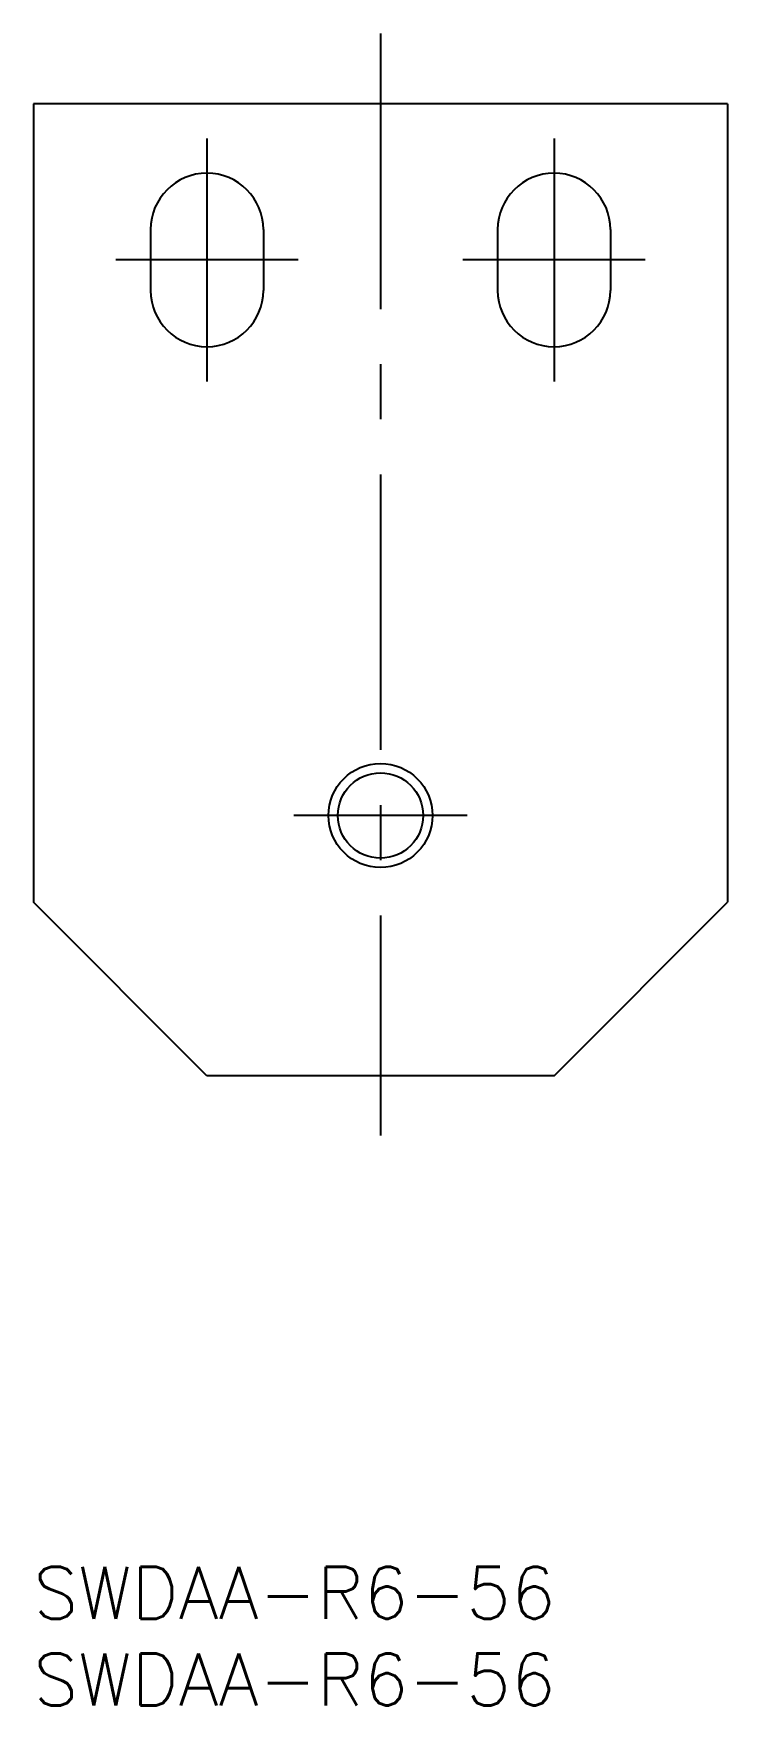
# Model space of a CAD drawing. Extents: x 0 to 154, y -8 to 88.
# Drawn here: x 0 to 40, y -8 to 88.3 of the extents above.
import ezdxf

# ---------------------------------------------------------------- set-up
doc = ezdxf.new("R2010")
doc.units = 0
doc.header["$LTSCALE"] = 0.5
doc.linetypes.add('CENTER', pattern=[50.8, 31.75, -6.35, 6.35, -6.35])
doc.layers.get('0').update_dxf_attribs({"linetype": 'CONTINUOUS'})
doc.layers.add('CENTER', color=1, linetype='CENTER')
doc.styles.get("Standard").update_dxf_attribs({"font": 'txt.shx', "height": 3, "bigfont": 'bigfont.shx'})

# ---------------------------------------------------------------- blocks, each defined once
blk = doc.blocks.new('*U11')
at = {"color": 7, "linetype": 'CONTINUOUS'}
blk.add_text('SWDAA-R6-56', height=3, dxfattribs=at).set_placement((0, -3))
blk = doc.blocks.new('*U12')
at = {"color": 7, "linetype": 'CONTINUOUS'}
blk.add_text('SWDAA-R6-56', height=3, dxfattribs=at).set_placement((0, -8))

msp = doc.modelspace()

# ---------------------------------------------------------------- linework, layer by layer
at = {"color": 7, "linetype": 'CONTINUOUS'}
for p, q in [((40, 84.269), (0, 84.269)), ((0, 84.269), (0, 38.269)), ((40, 84.269), (40, 38.269)), ((6.75, 77.019), (6.75, 73.519)), ((13.25, 77.019), (13.25, 73.519)), ((26.75, 77.019), (26.75, 73.519)), ((33.25, 77.019), (33.25, 73.519)), ((10, 28.269), (0, 38.269)), ((30, 28.269), (40, 38.269)), ((30, 28.269), (10, 28.269))]:
    msp.add_line(p, q, dxfattribs=at)
at = {"color": 3, "linetype": 'CONTINUOUS'}
msp.add_circle((20, 43.269), 3, dxfattribs=at)
at = {"color": 7, "linetype": 'CONTINUOUS'}
msp.add_circle((20, 43.269), 2.458, dxfattribs=at)
for centre, start, end in [((10, 77.019), 0, 180), ((30, 77.019), 0, 180), ((10, 73.519), 180, 0), ((30, 73.519), 180, 0)]:
    msp.add_arc(centre, 3.25, start, end, dxfattribs=at)
at = {"layer": 'CENTER', "color": 1, "linetype": 'CENTER'}
for p, q in [((20, 88.317), (20, 24.831)), ((10, 82.269), (10, 68.269)), ((30, 82.269), (30, 68.269)), ((15.25, 75.269), (4.75, 75.269)), ((35.25, 75.269), (24.75, 75.269)), ((25, 43.269), (15, 43.269))]:
    msp.add_line(p, q, dxfattribs=at)

# ---------------------------------------------------------------- block references
at = {"color": 7, "linetype": 'CONTINUOUS'}
for name in ['*U11', '*U12']:
    msp.add_blockref(name, (0, 0), dxfattribs=at)

doc.saveas('drawing.dxf')
